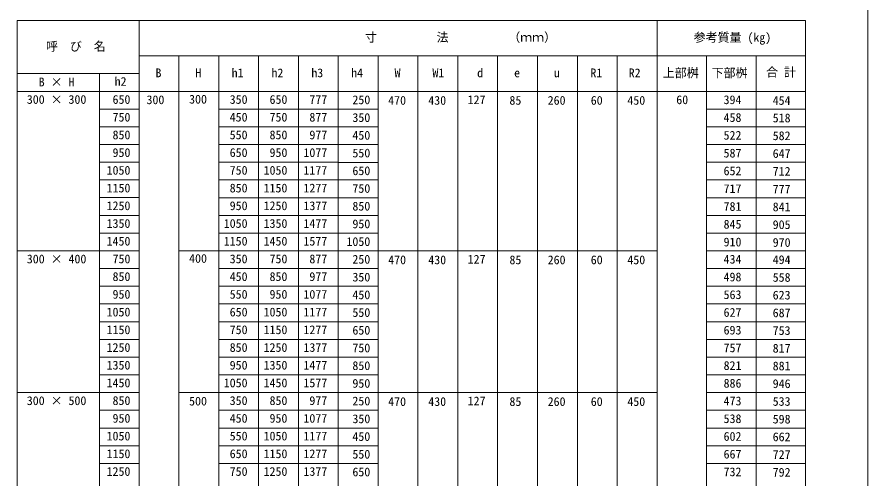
# Model space of a CAD drawing. Units: millimetres, scale not verified. Extents: x 50430 to 75195, y 72432 to 91573.
# Drawn here: x 57258 to 60621, y 77077 to 78900 of the extents above; entities that cross this region are included whole.
import ezdxf
from ezdxf.enums import TextEntityAlignment as Align

# ---------------------------------------------------------------- set-up
doc = ezdxf.new("R2010")
doc.units = ezdxf.units.MM
doc.header["$LTSCALE"] = 25
for name, color, linetype, lineweight in [('0_2', 7, 'Continuous', 20), ('寸法引出', 7, 'Continuous', 20), ('枠', 5, 'Continuous', 20)]:
    doc.layers.add(name, color=color, linetype=linetype, lineweight=lineweight)
doc.styles.add('ＭＳ ゴシック', font='')
doc.styles.get('ＭＳ ゴシック').set_extended_font_data('MS Gothic')

msp = doc.modelspace()

# ---------------------------------------------------------------- linework, layer by layer
at = {"layer": '0_2'}
for p, q in [((57258.4, 78886.96), (57258.4, 75320.05)), ((57258.4, 78886.96), (60374.88, 78886.96)), ((57740.67, 78886.96), (57740.67, 75320.05)), ((59787.63, 78886.96), (59787.63, 75320.05)), ((60374.88, 78886.96), (60374.88, 75320.05)), ((57740.67, 78746.99), (60374.88, 78746.99)), ((57898.13, 78746.99), (57898.13, 75320.05)), ((58055.6, 78746.99), (58055.6, 75320.05)), ((58213.06, 78746.99), (58213.06, 75320.05)), ((58370.53, 78746.99), (58370.53, 75320.05)), ((58527.93, 78746.99), (58527.93, 75320.05)), ((58685.34, 78746.99), (58685.34, 75320.05)), ((58842.86, 78746.99), (58842.86, 75320.05)), ((59000.32, 78746.99), (59000.32, 75320.05)), ((59157.78, 78746.99), (59157.78, 75320.05)), ((59315.24, 78746.99), (59315.24, 75320.05)), ((59472.71, 78746.99), (59472.71, 75320.05)), ((59630.17, 78746.99), (59630.17, 75320.05)), ((59983.38, 78746.99), (59983.38, 75320.05)), ((60179.13, 78746.99), (60179.13, 75320.05)), ((57258.4, 78677.01), (57740.67, 78677.01)), ((57584.66, 78677.01), (57584.66, 75320.05)), ((57258.4, 78607.03), (60374.88, 78607.03)), ((57584.66, 78537.1), (57740.67, 78537.1)), ((59983.38, 78536.83), (60374.88, 78536.83)), ((57584.66, 78467.17), (57740.67, 78467.17)), ((58055.6, 78466.9), (58527.93, 78466.9)), ((59983.38, 78466.9), (60374.88, 78466.9)), ((57584.66, 78397.24), (57740.67, 78397.24)), ((58055.6, 78396.97), (58527.93, 78396.97)), ((59983.38, 78396.97), (60374.88, 78396.97)), ((57584.66, 78327.31), (57740.67, 78327.31)), ((58055.6, 78327.04), (58527.93, 78327.04)), ((59983.38, 78327.04), (60374.88, 78327.04)), ((57584.66, 78257.38), (57740.67, 78257.38)), ((58055.6, 78257.11), (58527.93, 78257.11)), ((59983.38, 78257.11), (60374.88, 78257.11)), ((57584.66, 78187.45), (57740.67, 78187.45)), ((58055.6, 78187.18), (58527.93, 78187.18)), ((59983.38, 78187.18), (60374.88, 78187.18)), ((57584.66, 78117.52), (57740.67, 78117.52)), ((58055.6, 78117.25), (58527.93, 78117.25)), ((59983.38, 78117.25), (60374.88, 78117.25)), ((57584.66, 78047.59), (57740.67, 78047.59)), ((58055.6, 78047.32), (58527.93, 78047.32)), ((59983.38, 78047.32), (60374.88, 78047.32)), ((57740.67, 77977.39), (57258.4, 77977.39)), ((60374.88, 77977.39), (59983.38, 77977.39)), ((57740.67, 77907.46), (57584.66, 77907.46)), ((58055.6, 77907.46), (58527.93, 77907.46)), ((60374.88, 77907.46), (59983.38, 77907.46)), ((57740.67, 77837.53), (57584.66, 77837.53)), ((58055.6, 77837.53), (58527.93, 77837.53)), ((60374.88, 77837.53), (59983.38, 77837.53)), ((57740.67, 77767.6), (57584.66, 77767.6)), ((58055.6, 77767.6), (58527.93, 77767.6)), ((60374.88, 77767.6), (59983.38, 77767.6)), ((57740.67, 77697.67), (57584.66, 77697.67)), ((58055.6, 77697.67), (58527.93, 77697.67)), ((60374.88, 77697.67), (59983.38, 77697.67)), ((57740.67, 77627.74), (57584.66, 77627.74)), ((58055.6, 77627.74), (58527.93, 77627.74)), ((60374.88, 77627.74), (59983.38, 77627.74)), ((57740.67, 77557.81), (57584.66, 77557.81)), ((58055.6, 77557.81), (58527.93, 77557.81)), ((60374.88, 77557.81), (59983.38, 77557.81)), ((57740.67, 77487.88), (57584.66, 77487.88)), ((58055.6, 77487.88), (58527.93, 77487.88)), ((60374.88, 77487.88), (59983.38, 77487.88)), ((57740.67, 77417.95), (57258.4, 77417.95)), ((60374.88, 77417.95), (59983.38, 77417.95)), ((57740.67, 77348.02), (57584.66, 77348.02)), ((58055.6, 77348.02), (58527.93, 77348.02)), ((60374.88, 77348.02), (59983.38, 77348.02)), ((57740.67, 77278.09), (57584.66, 77278.09)), ((58055.6, 77278.09), (58527.93, 77278.09)), ((60374.88, 77278.09), (59983.38, 77278.09)), ((57740.67, 77208.16), (57584.66, 77208.16)), ((58055.6, 77208.16), (58527.93, 77208.16)), ((60374.88, 77208.16), (59983.38, 77208.16)), ((57740.67, 77138.23), (57584.66, 77138.23)), ((58055.6, 77138.23), (58527.93, 77138.23)), ((60374.88, 77138.23), (59983.38, 77138.23))]:
    msp.add_line(p, q, dxfattribs=at)
at = {"layer": '寸法引出'}
for p, q in [((58055.6, 78536.83), (58685.34, 78536.83)), ((58527.93, 78466.63), (58685.34, 78466.63)), ((58527.93, 78396.7), (58685.34, 78396.7)), ((58527.93, 78326.77), (58685.34, 78326.77)), ((58527.93, 78257.11), (58685.34, 78257.11)), ((58527.93, 78186.91), (58685.34, 78186.91)), ((58527.93, 78117.25), (58685.34, 78117.25)), ((58527.93, 78047.05), (58685.34, 78047.05)), ((57898.13, 77977.39), (59787.63, 77977.39)), ((58527.93, 77907.46), (58685.34, 77907.46)), ((58527.93, 77837.53), (58685.34, 77837.53)), ((58527.93, 77767.6), (58685.34, 77767.6)), ((58527.93, 77697.67), (58685.34, 77697.67)), ((58527.93, 77627.74), (58685.34, 77627.74)), ((58527.93, 77557.81), (58685.34, 77557.81)), ((58527.93, 77487.88), (58685.34, 77487.88)), ((57898.13, 77417.95), (59787.63, 77417.95)), ((58527.93, 77348.02), (58685.34, 77348.02)), ((58527.93, 77278.09), (58685.34, 77278.09)), ((58527.93, 77208.16), (58685.34, 77208.16)), ((58527.93, 77138.23), (58685.34, 77138.23))]:
    msp.add_line(p, q, dxfattribs=at)
at = {"layer": '枠'}
msp.add_line((60621.16, 74227.51), (60621.16, 79741.8), dxfattribs=at)

# ---------------------------------------------------------------- texts
at = {"layer": '0_2', "style": 'ＭＳ ゴシック'}
for s, p in [('寸\u3000\u3000\u3000\u3000\u3000法\u3000\u3000\u3000\u3000\u3000（ｍｍ）', (58633.17, 78792.28)), ('参考質量 (kg)', (59932.37, 78792.28)), ('呼\u3000び\u3000名', (57372.97, 78756.72)), ('B', (57805.64, 78652.31)), ('H', (57963.1, 78652.31)), ('h1', (58106.43, 78652.31)), ('h2', (58263.89, 78652.31)), ('h3', (58421.36, 78652.31)), ('h4', (58578.77, 78652.31)), ('W', (58750.36, 78652.31)), ('W1', (58899.91, 78652.31)), ('d', (59076.62, 78652.31)), ('e', (59222.75, 78652.31)), ('R1', (59524.36, 78652.31)), ('R2', (59675.53, 78652.31)), ('上部桝', (59810.32, 78652.31)), ('下部桝', (60003.18, 78652.31)), ('合 計', (60218.57, 78654.74)), ('h2', (57644.06, 78618.45)), ('u', (59380.21, 78652.31)), ('300 × 300', (57297.04, 78547.37)), (' 650', (57612.35, 78547.37)), ('300', (57770.05, 78546.14)), (' 300', (57914.86, 78548.31)), (' 350', (58075.27, 78547.37)), (' 650', (58232.73, 78547.37)), (' 777', (58390.2, 78547.37)), ('470', (58725.12, 78543.81)), ('430', (58883.55, 78543.81)), ('127', (59039.13, 78546.23)), ('85', (59204.4, 78543.81)), ('260', (59355.41, 78543.81)), ('60', (59525.62, 78543.81)), ('450', (59670.27, 78543.81)), ('60', (59863.57, 78546.23)), ('394', (60050.53, 78546.23)), (' 750', (57612.35, 78477.44)), (' 450', (58075.27, 78477.44)), (' 750', (58232.73, 78477.44)), (' 877', (58390.2, 78477.44)), ('458', (60050.53, 78476.03)), (' 850', (57612.35, 78407.51)), (' 550', (58075.27, 78407.51)), (' 850', (58232.73, 78407.51)), (' 977', (58390.2, 78407.51)), ('522', (60050.53, 78405.84)), (' 950', (57612.35, 78337.58)), (' 650', (58075.27, 78337.58)), (' 950', (58232.73, 78337.58)), ('1077', (58390.2, 78337.58)), ('587', (60050.53, 78335.64)), ('1050', (57612.35, 78267.65)), (' 750', (58075.27, 78267.65)), ('1050', (58232.73, 78267.65)), ('1177', (58390.2, 78267.65)), ('652', (60050.53, 78265.44)), ('1150', (57612.35, 78197.71)), (' 850', (58075.27, 78197.71)), ('1150', (58232.73, 78197.71)), ('1277', (58390.2, 78197.71)), ('717', (60050.53, 78195.24)), ('1250', (57612.35, 78127.79)), (' 950', (58075.27, 78127.79)), ('1250', (58232.73, 78127.79)), ('1377', (58390.2, 78127.79)), ('781', (60050.53, 78125.05)), ('1350', (57612.35, 78057.85)), ('1050', (58075.27, 78057.85)), ('1350', (58232.73, 78057.85)), ('1477', (58390.2, 78057.85)), ('845', (60050.53, 78054.85)), ('1450', (57612.35, 77987.92)), ('1150', (58075.27, 77987.92)), ('1450', (58232.73, 77987.92)), ('1577', (58390.2, 77987.92)), ('910', (60050.53, 77984.65)), ('300 × 400', (57297.04, 77917.73)), (' 750', (57612.35, 77918)), (' 400', (57914.86, 77919.87)), (' 350', (58075.27, 77918)), (' 750', (58232.73, 77918)), (' 877', (58390.2, 77918)), ('470', (58725.12, 77914.17)), ('430', (58883.55, 77914.17)), ('127', (59039.13, 77916.59)), ('85', (59204.4, 77914.17)), ('260', (59355.41, 77914.17)), ('60', (59525.62, 77914.17)), ('450', (59670.27, 77914.17)), ('434', (60050.53, 77916.59)), (' 850', (57612.35, 77848.07)), (' 450', (58075.27, 77848.07)), (' 850', (58232.73, 77848.07)), (' 977', (58390.2, 77848.07)), ('498', (60050.53, 77846.66)), (' 950', (57612.35, 77778.14)), (' 550', (58075.27, 77778.14)), (' 950', (58232.73, 77778.14)), ('1077', (58390.2, 77778.14)), ('563', (60050.53, 77776.73)), ('1050', (57612.35, 77708.2)), (' 650', (58075.27, 77708.2)), ('1050', (58232.73, 77708.2)), ('1177', (58390.2, 77708.2)), ('627', (60050.53, 77706.8)), ('1150', (57612.35, 77638.28)), (' 750', (58075.27, 77638.28)), ('1150', (58232.73, 77638.28)), ('1277', (58390.2, 77638.28)), ('693', (60050.53, 77636.87)), ('1250', (57612.35, 77568.34)), (' 850', (58075.27, 77568.34)), ('1250', (58232.73, 77568.34)), ('1377', (58390.2, 77568.34)), ('757', (60050.53, 77566.94)), ('1350', (57612.35, 77498.41)), (' 950', (58075.27, 77498.41)), ('1350', (58232.73, 77498.41)), ('1477', (58390.2, 77498.41)), ('821', (60050.53, 77497.01)), ('1450', (57612.35, 77428.48)), ('1050', (58075.27, 77428.48)), ('1450', (58232.73, 77428.48)), ('1577', (58390.2, 77428.48)), ('886', (60050.53, 77427.08)), ('300 × 500', (57297.04, 77358.29)), (' 850', (57612.35, 77358.56)), (' 500', (57914.86, 77356.58)), (' 350', (58075.27, 77358.56)), (' 850', (58232.73, 77358.56)), (' 977', (58390.2, 77358.56)), ('470', (58725.12, 77354.73)), ('430', (58883.55, 77354.73)), ('127', (59039.13, 77357.15)), ('85', (59204.4, 77354.73)), ('260', (59355.41, 77354.73)), ('60', (59525.62, 77354.73)), ('450', (59670.27, 77354.73)), ('473', (60050.53, 77357.15)), (' 950', (57612.35, 77288.62)), (' 450', (58075.27, 77288.63)), (' 950', (58232.73, 77288.62)), ('1077', (58390.2, 77288.62)), ('538', (60050.53, 77287.22)), ('1050', (57612.35, 77218.7)), (' 550', (58075.27, 77218.7)), ('1050', (58232.73, 77218.7)), ('1177', (58390.2, 77218.7)), ('602', (60050.53, 77217.29)), ('1150', (57612.35, 77148.76)), (' 650', (58075.27, 77148.77)), ('1150', (58232.73, 77148.76)), ('1277', (58390.2, 77148.76)), ('667', (60050.53, 77147.36)), ('1250', (57612.35, 77078.83)), (' 750', (58075.27, 77078.83)), ('1250', (58232.73, 77078.83)), ('1377', (58390.2, 77078.83)), ('732', (60050.53, 77077.43))]:
    msp.add_text(s, height=34.61, dxfattribs=at).set_placement(p, align=Align.BOTTOM_LEFT)
msp.add_text('B × H', height=34.61, dxfattribs=at).set_placement((57414.68, 78616.26), align=Align.BOTTOM_CENTER)
for s, p in [('250', (58654.41, 78546.05)), ('350', (58654.41, 78475.85)), ('450', (58654.41, 78405.92)), ('550', (58654.41, 78335.99)), ('650', (58654.41, 78266.06)), ('750', (58654.41, 78196.13)), ('850', (58654.41, 78126.2)), ('950', (58654.41, 78056.27)), ('1050', (58654.41, 77986.34)), ('250', (58654.41, 77916.41)), ('350', (58654.41, 77846.21)), ('450', (58654.41, 77776.28)), ('550', (58654.41, 77706.35)), ('650', (58654.41, 77636.42)), ('750', (58654.41, 77566.49)), ('850', (58654.41, 77496.56)), ('950', (58654.41, 77426.63)), ('250', (58654.41, 77356.97)), ('350', (58654.41, 77286.78)), ('450', (58654.41, 77216.84)), ('550', (58654.41, 77146.91)), ('650', (58654.41, 77076.99))]:
    msp.add_text(s, height=34.61, dxfattribs=at).set_placement(p, align=Align.BOTTOM_RIGHT)
for s, p in [('454', (60315.22, 78571.09)), ('518', (60315.22, 78502.03)), ('582', (60315.22, 78431.83)), ('647', (60315.22, 78361.64)), ('712', (60315.22, 78291.44)), ('777', (60315.22, 78221.24)), ('841', (60315.22, 78151.04)), ('905', (60315.22, 78080.85)), ('970', (60315.22, 78010.65)), ('494', (60315.22, 77942.59)), ('558', (60315.22, 77872.66)), ('623', (60315.22, 77802.73)), ('687', (60315.22, 77732.8)), ('753', (60315.22, 77662.87)), ('817', (60315.22, 77592.94)), ('881', (60315.22, 77523.01)), ('946', (60315.22, 77453.08)), ('533', (60315.22, 77383.15)), ('598', (60315.22, 77313.22)), ('662', (60315.22, 77243.29)), ('727', (60315.22, 77173.36)), ('792', (60315.22, 77103.43))]:
    msp.add_text(s, height=34.61, dxfattribs=at).set_placement(p, align=Align.MIDDLE_RIGHT)

doc.saveas('drawing.dxf')
